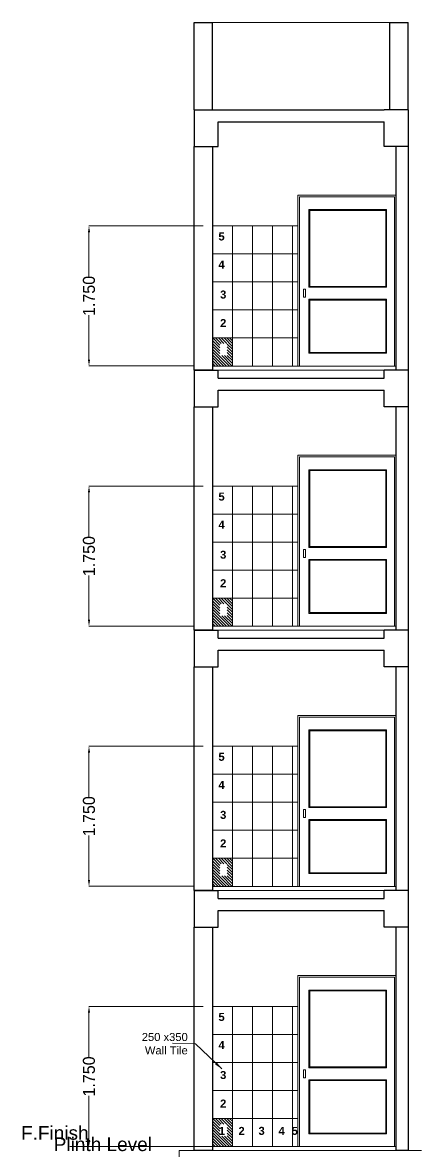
# Model space of a CAD drawing. Header units: millimetres. Extents: x 3614 to 12428, y -844 to 6844.
# Drawn here: x 5573.54 to 5578.52, y -797.02 to -782.92 of the extents above; entities that cross this region are included whole.
import ezdxf

# ---------------------------------------------------------------- set-up
doc = ezdxf.new("R2010")
doc.units = ezdxf.units.MM
doc.header["$LTSCALE"] = 40
doc.header["$MEASUREMENT"] = 0
doc.header["$PDMODE"] = 32
doc.header["$PDSIZE"] = 0.02
doc.layers.get('0').update_dxf_attribs({"linetype": 'CONTINUOUS', "lineweight": 20})
doc.layers.get('Defpoints').update_dxf_attribs({"linetype": 'CONTINUOUS', "lineweight": 20})
for name, color, linetype, lineweight in [('Dim', 220, 'CONTINUOUS', 15), ('Door', 54, 'CONTINUOUS', 18), ('E6', 254, 'CONTINUOUS', 15), ('Fixture', 44, 'CONTINUOUS', 15), ('FLOOR FINISH', 10, 'CONTINUOUS', 15), ('slab', 7, 'CONTINUOUS', 30), ('TEXT', 7, 'CONTINUOUS', 20), ('Wall', 7, 'CONTINUOUS', 30), ('WALL TILE', 40, 'CONTINUOUS', 13)]:
    doc.layers.add(name, color=color, linetype=linetype, lineweight=lineweight)
doc.styles.add('DIM', font='arial.ttf')
doc.styles.add('dim-stylus bt', font='arial.ttf')
doc.styles.add('Tabrej', font='GOTHIC.TTF')
doc.dimstyles.new('Copy of 1  100 SMALL', dxfattribs={"dimscale": 100, "dimtxt": 4.5, "dimasz": 3, "dimexe": 1.5, "dimexo": 0, "dimgap": 1, "dimtad": 1, "dimdec": 0, "dimzin": 0, "dimdsep": 46, "dimtxsty": 'dim-stylus bt', "dimblk": 'ARCHTICK', "dimcen": 0, "dimdle": 1.5, "dimclrd": 256, "dimclre": 256, "dimclrt": 7, "dimadec": 0, "dimazin": 0, "dimtfac": 0.7, "dimtdec": 0, "dimtofl": 0, "dimtmove": 2, "dimatfit": 3, "dimfxl": 0, "dimtolj": 1, "dimtzin": 0, "dimlwd": 15, "dimlwe": 15, "dimarcsym": 0})
doc.dimstyles.new('Tabrej', dxfattribs={"dimtxt": 0.5, "dimasz": 0.45, "dimexe": 0.18, "dimexo": 0.0625, "dimgap": 0.09, "dimtad": 0, "dimdec": 3, "dimzin": 0, "dimdsep": 46, "dimtxsty": 'Tabrej', "dimcen": 0, "dimclrd": 256, "dimclre": 256, "dimclrt": 7, "dimaunit": 1, "dimadec": 3, "dimazin": 0, "dimtfac": 1, "dimtdec": 3, "dimtofl": 0, "dimtmove": 0, "dimatfit": 3, "dimfxl": 0, "dimtolj": 1, "dimtzin": 0, "dimlwd": -1, "dimlwe": -1, "dimarcsym": 0})

# ---------------------------------------------------------------- blocks, each defined once
blk = doc.blocks.new('*D229')
at = {"layer": 'Defpoints', "color": 0, "ltscale": 0.05, "transparency": 16777216}
for p in [(5574.366, -795.208), (5575.794, -795.208), (5575.679, -796.958)]:
    blk.add_point(p, dxfattribs=at)
at = {"layer": 'Dim', "ltscale": 0.05, "transparency": 16777216}
for p, q in [((5575.794, -795.208), (5574.366, -795.208)), ((5574.366, -795.288), (5574.366, -795.841)), ((5574.366, -796.878), (5574.366, -796.325)), ((5575.679, -796.958), (5574.366, -796.958))]:
    blk.add_line(p, q, dxfattribs=at)
for points in [[(5574.353, -795.288), (5574.38, -795.288), (5574.366, -795.208)], [(5574.353, -796.878), (5574.38, -796.878), (5574.366, -796.958)]]:
    blk.add_solid(points, dxfattribs=at)
at = {"layer": 'Dim', "color": 7, "ltscale": 0.05, "transparency": 16777216, "insert": (5574.366, -796.083), "char_height": 0.15, "attachment_point": 5, "rotation": 90, "style": 'Tabrej'}
blk.add_mtext('\\A1;1.750', dxfattribs=at)
blk = doc.blocks.new('*D230')
at = {"layer": 'Defpoints', "color": 0, "ltscale": 0.05, "transparency": 16777216}
for p in [(5574.366, -791.958), (5575.794, -791.958), (5575.679, -793.708)]:
    blk.add_point(p, dxfattribs=at)
at = {"layer": 'Dim', "ltscale": 0.05, "transparency": 16777216}
for p, q in [((5575.794, -791.958), (5574.366, -791.958)), ((5574.366, -792.038), (5574.366, -792.591)), ((5574.366, -793.628), (5574.366, -793.075)), ((5575.679, -793.708), (5574.366, -793.708))]:
    blk.add_line(p, q, dxfattribs=at)
for points in [[(5574.353, -792.038), (5574.38, -792.038), (5574.366, -791.958)], [(5574.353, -793.628), (5574.38, -793.628), (5574.366, -793.708)]]:
    blk.add_solid(points, dxfattribs=at)
at = {"layer": 'Dim', "color": 7, "ltscale": 0.05, "transparency": 16777216, "insert": (5574.366, -792.833), "char_height": 0.15, "attachment_point": 5, "rotation": 90, "style": 'Tabrej'}
blk.add_mtext('\\A1;1.750', dxfattribs=at)
blk = doc.blocks.new('*D231')
at = {"layer": 'Defpoints', "color": 0, "ltscale": 0.05, "transparency": 16777216}
for p in [(5574.366, -788.708), (5575.794, -788.708), (5575.679, -790.458)]:
    blk.add_point(p, dxfattribs=at)
at = {"layer": 'Dim', "ltscale": 0.05, "transparency": 16777216}
for p, q in [((5575.794, -788.708), (5574.366, -788.708)), ((5574.366, -788.788), (5574.366, -789.341)), ((5574.366, -790.378), (5574.366, -789.825)), ((5575.679, -790.458), (5574.366, -790.458))]:
    blk.add_line(p, q, dxfattribs=at)
for points in [[(5574.353, -788.788), (5574.38, -788.788), (5574.366, -788.708)], [(5574.353, -790.378), (5574.38, -790.378), (5574.366, -790.458)]]:
    blk.add_solid(points, dxfattribs=at)
at = {"layer": 'Dim', "color": 7, "ltscale": 0.05, "transparency": 16777216, "insert": (5574.366, -789.583), "char_height": 0.15, "attachment_point": 5, "rotation": 90, "style": 'Tabrej'}
blk.add_mtext('\\A1;1.750', dxfattribs=at)
blk = doc.blocks.new('*D232')
at = {"layer": 'Defpoints', "color": 0, "ltscale": 0.05, "transparency": 16777216}
for p in [(5574.366, -785.458), (5575.794, -785.458), (5575.679, -787.208)]:
    blk.add_point(p, dxfattribs=at)
at = {"layer": 'Dim', "ltscale": 0.05, "transparency": 16777216}
for p, q in [((5575.794, -785.458), (5574.366, -785.458)), ((5574.366, -785.538), (5574.366, -786.091)), ((5574.366, -787.128), (5574.366, -786.575)), ((5575.679, -787.208), (5574.366, -787.208))]:
    blk.add_line(p, q, dxfattribs=at)
for points in [[(5574.353, -785.538), (5574.38, -785.538), (5574.366, -785.458)], [(5574.353, -787.128), (5574.38, -787.128), (5574.366, -787.208)]]:
    blk.add_solid(points, dxfattribs=at)
at = {"layer": 'Dim', "color": 7, "ltscale": 0.05, "transparency": 16777216, "insert": (5574.366, -786.333), "char_height": 0.15, "attachment_point": 5, "rotation": 90, "style": 'Tabrej'}
blk.add_mtext('\\A1;1.750', dxfattribs=at)
blk = doc.blocks.new('_ArchTick')
at = {"color": 0, "const_width": 0.15}
blk.add_lwpolyline([(-0.5, -0.5), (0.5, 0.5)], dxfattribs=at)

msp = doc.modelspace()

# ---------------------------------------------------------------- hatches: boundary and pattern name
at = {"layer": 'WALL TILE'}
h = msp.add_hatch(dxfattribs=at)
h.set_pattern_fill('ANSI31', color=256, scale=0.2, style=0)
h.set_pattern_definition([(135, (9382.434338, -288.161331), (0.01767766953, 0.01767766953), [])])
h.paths.add_polyline_path([(5575.9088, -786.8581), (5576.1588, -786.8581), (5576.1588, -787.2081), (5575.9088, -787.2081)])
h.paths.add_polyline_path([(5576.0942, -786.9278), (5576.0002, -786.9278), (5576.0002, -787.0782), (5576.0942, -787.0782)], flags=16)
h = msp.add_hatch(dxfattribs=at)
h.set_pattern_fill('ANSI31', color=256, scale=0.2, style=0)
h.set_pattern_definition([(135, (9382.434338, -291.411331), (0.01767766953, 0.01767766953), [])])
h.paths.add_polyline_path([(5575.9088, -790.1081), (5576.1588, -790.1081), (5576.1588, -790.4581), (5575.9088, -790.4581)])
h.paths.add_polyline_path([(5576.0942, -790.1778), (5576.0002, -790.1778), (5576.0002, -790.3282), (5576.0942, -790.3282)], flags=16)
h = msp.add_hatch(dxfattribs=at)
h.set_pattern_fill('ANSI31', color=256, scale=0.2, style=0)
h.set_pattern_definition([(135, (9382.434338, -294.661331), (0.01767766953, 0.01767766953), [])])
h.paths.add_polyline_path([(5575.9088, -793.3581), (5576.1588, -793.3581), (5576.1588, -793.7081), (5575.9088, -793.7081)])
h.paths.add_polyline_path([(5576.0942, -793.4278), (5576.0002, -793.4278), (5576.0002, -793.5782), (5576.0942, -793.5782)], flags=16)
h = msp.add_hatch(dxfattribs=at)
h.set_pattern_fill('ANSI31', color=256, scale=0.2, style=0)
h.set_pattern_definition([(135, (9382.434338, -297.911331), (0.01767766953, 0.01767766953), [])])
h.paths.add_polyline_path([(5575.9088, -796.6081), (5576.1588, -796.6081), (5576.1588, -796.9581), (5575.9088, -796.9581)])
h.paths.add_polyline_path([(5576.0942, -796.6778), (5576.0002, -796.6778), (5576.0002, -796.8282), (5576.0942, -796.8282)], flags=16)

# ---------------------------------------------------------------- linework, layer by layer
at = {"layer": 'Dim', "ltscale": 0.05}
for p, q in [((5575.9088, -796.9581), (5574.1285, -796.9581)), ((5575.9088, -797.0081), (5575.4939, -797.0081)), ((5575.4939, -797.1662), (5575.4939, -797.0081))]:
    msp.add_line(p, q, dxfattribs=at)
at = {"layer": 'Door'}
for p, q in [((5578.2036, -785.0731), (5576.9743, -785.0731)), ((5576.9743, -785.0731), (5576.9743, -787.2081)), ((5578.1836, -785.0931), (5576.9943, -785.0931)), ((5576.9943, -785.0931), (5576.9943, -787.2081)), ((5578.1836, -787.2081), (5578.1836, -785.0931)), ((5578.2036, -787.2081), (5578.2036, -785.0731)), ((5577.1143, -785.2544), (5577.1143, -786.2244)), ((5578.0836, -785.2544), (5577.1143, -785.2544)), ((5577.1243, -785.2644), (5577.1243, -786.2144)), ((5578.0736, -785.2644), (5577.1243, -785.2644)), ((5578.0736, -786.2144), (5578.0736, -785.2644)), ((5578.0836, -786.2244), (5578.0836, -785.2544)), ((5578.0836, -786.2244), (5577.1143, -786.2244)), ((5578.0736, -786.2144), (5577.1243, -786.2144)), ((5577.1143, -786.3744), (5577.1143, -787.0494)), ((5578.0836, -786.3744), (5577.1143, -786.3744)), ((5577.1243, -786.3844), (5577.1243, -787.0394)), ((5578.0736, -786.3844), (5577.1243, -786.3844)), ((5578.0736, -787.0394), (5578.0736, -786.3844)), ((5578.0836, -787.0494), (5578.0836, -786.3744)), ((5578.0836, -787.0494), (5577.1143, -787.0494)), ((5578.0736, -787.0394), (5577.1243, -787.0394)), ((5576.9743, -787.2081), (5578.1836, -787.2081)), ((5578.2036, -788.3231), (5576.9743, -788.3231)), ((5576.9743, -788.3231), (5576.9743, -790.4581)), ((5578.1836, -788.3431), (5576.9943, -788.3431)), ((5576.9943, -788.3431), (5576.9943, -790.4581)), ((5578.1836, -790.4581), (5578.1836, -788.3431)), ((5578.2036, -790.4581), (5578.2036, -788.3231)), ((5577.1143, -788.5044), (5577.1143, -789.4744)), ((5578.0836, -788.5044), (5577.1143, -788.5044)), ((5577.1243, -788.5144), (5577.1243, -789.4644)), ((5578.0736, -788.5144), (5577.1243, -788.5144)), ((5578.0736, -789.4644), (5578.0736, -788.5144)), ((5578.0836, -789.4744), (5578.0836, -788.5044)), ((5578.0836, -789.4744), (5577.1143, -789.4744)), ((5578.0736, -789.4644), (5577.1243, -789.4644)), ((5577.1143, -789.6244), (5577.1143, -790.2994)), ((5578.0836, -789.6244), (5577.1143, -789.6244)), ((5577.1243, -789.6344), (5577.1243, -790.2894)), ((5578.0736, -789.6344), (5577.1243, -789.6344)), ((5578.0736, -790.2894), (5578.0736, -789.6344)), ((5578.0836, -790.2994), (5578.0836, -789.6244)), ((5578.0836, -790.2994), (5577.1143, -790.2994)), ((5578.0736, -790.2894), (5577.1243, -790.2894)), ((5576.9743, -790.4581), (5578.1836, -790.4581)), ((5578.2036, -791.5731), (5576.9743, -791.5731)), ((5576.9743, -791.5731), (5576.9743, -793.7081)), ((5578.1836, -791.5931), (5576.9943, -791.5931)), ((5576.9943, -791.5931), (5576.9943, -793.7081)), ((5578.1836, -793.7081), (5578.1836, -791.5931)), ((5578.2036, -793.7081), (5578.2036, -791.5731)), ((5577.1143, -791.7544), (5577.1143, -792.7244)), ((5578.0836, -791.7544), (5577.1143, -791.7544)), ((5577.1243, -791.7644), (5577.1243, -792.7144)), ((5578.0736, -791.7644), (5577.1243, -791.7644)), ((5578.0736, -792.7144), (5578.0736, -791.7644)), ((5578.0836, -792.7244), (5578.0836, -791.7544)), ((5578.0836, -792.7244), (5577.1143, -792.7244)), ((5578.0736, -792.7144), (5577.1243, -792.7144)), ((5577.1143, -792.8744), (5577.1143, -793.5494)), ((5578.0836, -792.8744), (5577.1143, -792.8744)), ((5577.1243, -792.8844), (5577.1243, -793.5394)), ((5578.0736, -792.8844), (5577.1243, -792.8844)), ((5578.0736, -793.5394), (5578.0736, -792.8844)), ((5578.0836, -793.5494), (5578.0836, -792.8744)), ((5578.0836, -793.5494), (5577.1143, -793.5494)), ((5578.0736, -793.5394), (5577.1243, -793.5394)), ((5576.9743, -793.7081), (5578.1836, -793.7081)), ((5578.2036, -794.8231), (5576.9743, -794.8231)), ((5576.9743, -794.8231), (5576.9743, -796.9581)), ((5578.1836, -794.8431), (5576.9943, -794.8431)), ((5576.9943, -794.8431), (5576.9943, -796.9581)), ((5578.1836, -796.9581), (5578.1836, -794.8431)), ((5578.2036, -796.9581), (5578.2036, -794.8231)), ((5577.1143, -795.0044), (5577.1143, -795.9744)), ((5578.0836, -795.0044), (5577.1143, -795.0044)), ((5577.1243, -795.0144), (5577.1243, -795.9644)), ((5578.0736, -795.0144), (5577.1243, -795.0144)), ((5578.0736, -795.9644), (5578.0736, -795.0144)), ((5578.0836, -795.9744), (5578.0836, -795.0044)), ((5578.0836, -795.9744), (5577.1143, -795.9744)), ((5578.0736, -795.9644), (5577.1243, -795.9644)), ((5577.1143, -796.1244), (5577.1143, -796.7994)), ((5578.0836, -796.1244), (5577.1143, -796.1244)), ((5577.1243, -796.1344), (5577.1243, -796.7894)), ((5578.0736, -796.1344), (5577.1243, -796.1344)), ((5578.0736, -796.7894), (5578.0736, -796.1344)), ((5578.0836, -796.7994), (5578.0836, -796.1244)), ((5578.0836, -796.7994), (5577.1143, -796.7994)), ((5578.0736, -796.7894), (5577.1243, -796.7894)), ((5576.9743, -796.9581), (5578.1836, -796.9581))]:
    msp.add_line(p, q, dxfattribs=at)
at = {"layer": 'Door', "ltscale": 0.05}
for p, q in [((5577.1243, -785.2644), (5577.1143, -785.2544)), ((5578.0836, -785.2544), (5578.0736, -785.2644)), ((5577.1243, -786.2144), (5577.1143, -786.2244)), ((5578.0736, -786.2144), (5578.0836, -786.2244)), ((5577.1243, -786.3844), (5577.1143, -786.3744)), ((5578.0836, -786.3744), (5578.0736, -786.3844)), ((5577.1243, -788.5144), (5577.1143, -788.5044)), ((5578.0836, -788.5044), (5578.0736, -788.5144)), ((5577.1243, -789.4644), (5577.1143, -789.4744)), ((5578.0736, -789.4644), (5578.0836, -789.4744)), ((5577.1243, -789.6344), (5577.1143, -789.6244)), ((5578.0836, -789.6244), (5578.0736, -789.6344)), ((5577.1243, -791.7644), (5577.1143, -791.7544)), ((5578.0836, -791.7544), (5578.0736, -791.7644)), ((5577.1243, -792.7144), (5577.1143, -792.7244)), ((5578.0736, -792.7144), (5578.0836, -792.7244)), ((5577.1243, -792.8844), (5577.1143, -792.8744)), ((5578.0836, -792.8744), (5578.0736, -792.8844)), ((5577.1243, -795.0144), (5577.1143, -795.0044)), ((5578.0836, -795.0044), (5578.0736, -795.0144)), ((5577.1243, -795.9644), (5577.1143, -795.9744)), ((5578.0736, -795.9644), (5578.0836, -795.9744)), ((5577.1243, -796.1344), (5577.1143, -796.1244)), ((5578.0836, -796.1244), (5578.0736, -796.1344)), ((5577.1243, -796.7894), (5577.1143, -796.7994)), ((5578.0736, -796.7894), (5578.0836, -796.7994))]:
    msp.add_line(p, q, dxfattribs=at)
for points in [[(5577.0443, -786.2494), (5577.0693, -786.2494), (5577.0693, -786.3494), (5577.0443, -786.3494)], [(5577.0443, -789.4994), (5577.0693, -789.4994), (5577.0693, -789.5994), (5577.0443, -789.5994)], [(5577.0443, -792.7494), (5577.0693, -792.7494), (5577.0693, -792.8494), (5577.0443, -792.8494)], [(5577.0443, -795.9994), (5577.0693, -795.9994), (5577.0693, -796.0994), (5577.0443, -796.0994)]]:
    msp.add_lwpolyline(points, close=True, dxfattribs=at)
at = {"layer": 'E6', "ltscale": 0.05}
msp.add_line((5575.9088, -797.0081), (5578.5195, -797.0081), dxfattribs=at)
at = {"layer": 'Fixture', "ltscale": 0.05}
msp.add_line((5578.1237, -782.9181), (5575.9088, -782.9181), dxfattribs=at)
at = {"layer": 'FLOOR FINISH', "ltscale": 0.05}
for p, q in [((5575.9088, -787.2081), (5578.2037, -787.2081)), ((5575.9788, -787.2081), (5578.0537, -787.2081)), ((5575.9788, -787.2581), (5578.0537, -787.2581)), ((5575.9088, -790.4581), (5578.2037, -790.4581)), ((5575.9788, -790.4581), (5578.0537, -790.4581)), ((5575.9788, -790.5081), (5578.0537, -790.5081)), ((5575.9088, -793.7081), (5578.2037, -793.7081)), ((5575.9788, -793.7081), (5578.0537, -793.7081)), ((5575.9788, -793.7581), (5578.0537, -793.7581)), ((5575.9088, -796.9581), (5578.2037, -796.9581))]:
    msp.add_line(p, q, dxfattribs=at)
at = {"layer": 'slab', "color": 5, "ltscale": 0.05}
for p, q in [((5575.6788, -784.0081), (5575.9788, -784.0081)), ((5575.6788, -784.0081), (5575.6788, -784.4681)), ((5575.9788, -784.0081), (5578.0537, -784.0081)), ((5578.3537, -784.0081), (5578.0537, -784.0081)), ((5578.3537, -784.0081), (5578.3537, -784.4681)), ((5575.9788, -784.4681), (5575.9788, -784.1581)), ((5575.9788, -784.1581), (5578.0537, -784.1581)), ((5578.0537, -784.4681), (5578.0537, -784.1581)), ((5575.6788, -784.4681), (5575.9788, -784.4681)), ((5578.3537, -784.4681), (5578.0537, -784.4681)), ((5575.6788, -787.2581), (5575.9788, -787.2581)), ((5575.6788, -787.2581), (5575.6788, -787.7181)), ((5575.9788, -787.3581), (5575.9788, -787.2581)), ((5578.3537, -787.2581), (5578.0537, -787.2581)), ((5578.0537, -787.3581), (5578.0537, -787.2581)), ((5578.3537, -787.2581), (5578.3537, -787.7181)), ((5575.9788, -787.3581), (5578.0537, -787.3581)), ((5575.9788, -787.7181), (5575.9788, -787.5081)), ((5575.9788, -787.5081), (5578.0537, -787.5081)), ((5578.0537, -787.7181), (5578.0537, -787.5081)), ((5575.6788, -787.7181), (5575.9788, -787.7181)), ((5578.3537, -787.7181), (5578.0537, -787.7181)), ((5575.6788, -790.5081), (5575.9788, -790.5081)), ((5575.6788, -790.5081), (5575.6788, -790.9681)), ((5575.9788, -790.6081), (5575.9788, -790.5081)), ((5578.3537, -790.5081), (5578.0537, -790.5081)), ((5578.0537, -790.6081), (5578.0537, -790.5081)), ((5578.3537, -790.5081), (5578.3537, -790.9681)), ((5575.9788, -790.6081), (5578.0537, -790.6081)), ((5575.9788, -790.9681), (5575.9788, -790.7581)), ((5575.9788, -790.7581), (5578.0537, -790.7581)), ((5578.0537, -790.9681), (5578.0537, -790.7581)), ((5575.6788, -790.9681), (5575.9788, -790.9681)), ((5575.6788, -793.7581), (5575.9788, -793.7581)), ((5575.6788, -793.7581), (5575.6788, -794.2181)), ((5575.9788, -793.8581), (5575.9788, -793.7581)), ((5578.3537, -793.7581), (5578.0537, -793.7581)), ((5578.0537, -793.8581), (5578.0537, -793.7581)), ((5578.3537, -793.7581), (5578.3537, -794.2181)), ((5575.9788, -793.8581), (5578.0537, -793.8581)), ((5575.9788, -794.2181), (5575.9788, -794.0081)), ((5575.9788, -794.0081), (5578.0537, -794.0081)), ((5578.0537, -794.2181), (5578.0537, -794.0081)), ((5575.6788, -794.2181), (5575.9788, -794.2181)), ((5578.3537, -794.2181), (5578.0537, -794.2181))]:
    msp.add_line(p, q, dxfattribs=at)
msp.add_lwpolyline([(5575.9088, -793.7581), (5575.6788, -793.7581), (5575.6788, -790.9681), (5575.9088, -790.9681)], close=True, dxfattribs=at)
msp.add_lwpolyline([(5575.9088, -793.7581), (5575.6788, -793.7581), (5575.6788, -790.9681), (5575.9088, -790.9681)], close=True, dxfattribs=at)
at = {"layer": 'Wall', "ltscale": 0.05}
for p, q in [((5575.6788, -784.0081), (5575.6788, -782.9181)), ((5575.6788, -782.9181), (5575.9088, -782.9181)), ((5575.9088, -784.0081), (5575.9088, -782.9181)), ((5578.1237, -784.0081), (5578.1237, -782.9181)), ((5578.1237, -782.9181), (5578.3537, -782.9181)), ((5578.3537, -784.0081), (5578.3537, -782.9181))]:
    msp.add_line(p, q, dxfattribs=at)
at = {"layer": 'Wall', "color": 5, "ltscale": 0.05}
msp.add_line((5578.3537, -790.9681), (5578.0537, -790.9681), dxfattribs=at)
at = {"layer": 'Wall', "ltscale": 0.05}
for points in [[(5575.9088, -787.2581), (5575.6788, -787.2581), (5575.6788, -784.4681), (5575.9088, -784.4681)], [(5575.9088, -790.5081), (5575.6788, -790.5081), (5575.6788, -787.7181), (5575.9088, -787.7181)], [(5575.9088, -790.5081), (5575.6788, -790.5081), (5575.6788, -787.7181), (5575.9088, -787.7181)], [(5575.9088, -797.0081), (5575.6788, -797.0081), (5575.6788, -794.2181), (5575.9088, -794.2181)]]:
    msp.add_lwpolyline(points, close=True, dxfattribs=at)
for points in [[(5578.3537, -784.4681), (5578.3545, -787.2581), (5578.2037, -787.2581), (5578.2037, -784.4681)], [(5578.3537, -787.7181), (5578.3545, -790.5081), (5578.2037, -790.5081), (5578.2037, -787.7181)], [(5578.3537, -790.9681), (5578.3545, -793.7581), (5578.2037, -793.7581), (5578.2037, -790.9681)], [(5578.3537, -794.2181), (5578.3545, -797.0081), (5578.2037, -797.0081), (5578.2037, -794.2181)]]:
    msp.add_lwpolyline(points, dxfattribs=at)
at = {"layer": 'WALL TILE', "ltscale": 0.05}
for p, q in [((5575.9088, -785.4581), (5576.9743, -785.4581)), ((5575.9088, -787.2081), (5575.9088, -785.4581)), ((5576.1588, -787.2081), (5576.1588, -785.4581)), ((5576.4088, -787.2081), (5576.4088, -785.4581)), ((5576.6588, -787.2081), (5576.6588, -785.4581)), ((5576.9088, -787.2081), (5576.9088, -785.4581)), ((5575.9088, -785.8081), (5576.9743, -785.8081)), ((5575.9088, -786.1581), (5576.9743, -786.1581)), ((5575.9088, -786.5081), (5576.9743, -786.5081)), ((5575.9088, -786.8581), (5576.9743, -786.8581)), ((5575.9088, -787.2081), (5576.9743, -787.2081)), ((5575.9088, -788.7081), (5576.9743, -788.7081)), ((5575.9088, -790.4581), (5575.9088, -788.7081)), ((5576.1588, -790.4581), (5576.1588, -788.7081)), ((5576.4088, -790.4581), (5576.4088, -788.7081)), ((5576.6588, -790.4581), (5576.6588, -788.7081)), ((5576.9088, -790.4581), (5576.9088, -788.7081)), ((5575.9088, -789.0581), (5576.9743, -789.0581)), ((5575.9088, -789.4081), (5576.9743, -789.4081)), ((5575.9088, -789.7581), (5576.9743, -789.7581)), ((5575.9088, -790.1081), (5576.9743, -790.1081)), ((5575.9088, -790.4581), (5576.9743, -790.4581)), ((5575.9088, -791.9581), (5576.9743, -791.9581)), ((5575.9088, -793.7081), (5575.9088, -791.9581)), ((5576.1588, -793.7081), (5576.1588, -791.9581)), ((5576.4088, -793.7081), (5576.4088, -791.9581)), ((5576.6588, -793.7081), (5576.6588, -791.9581)), ((5576.9088, -793.7081), (5576.9088, -791.9581)), ((5575.9088, -792.3081), (5576.9743, -792.3081)), ((5575.9088, -792.6581), (5576.9743, -792.6581)), ((5575.9088, -793.0081), (5576.9743, -793.0081)), ((5575.9088, -793.3581), (5576.9743, -793.3581)), ((5575.9088, -793.7081), (5576.9743, -793.7081)), ((5575.9088, -795.2081), (5576.9743, -795.2081)), ((5575.9088, -796.9581), (5575.9088, -795.2081)), ((5576.1588, -796.9581), (5576.1588, -795.2081)), ((5576.4088, -796.9581), (5576.4088, -795.2081)), ((5576.6588, -796.9581), (5576.6588, -795.2081)), ((5576.9088, -796.9581), (5576.9088, -795.2081)), ((5575.9088, -795.5581), (5576.9743, -795.5581)), ((5575.9088, -795.9081), (5576.9743, -795.9081)), ((5575.9088, -796.2581), (5576.9743, -796.2581)), ((5575.9088, -796.6081), (5576.9743, -796.6081)), ((5575.9088, -796.9581), (5576.9743, -796.9581))]:
    msp.add_line(p, q, dxfattribs=at)

# ---------------------------------------------------------------- texts
at = {"layer": 'TEXT'}
for s, insert, char_height, width, attachment_point, style in [('{\\fArial|b1|i0|c0|p34;5}', (5576.0221, -785.5907), 0.1, 0.096954, 5, 'dim-stylus bt'), ('{\\fArial|b1|i0|c0|p34;4}', (5576.0221, -785.9407), 0.1, 0.096954, 5, 'dim-stylus bt'), ('{\\fArial|b1|i0|c0|p34;3}', (5576.0431, -786.3159), 0.1, 0.096954, 5, 'dim-stylus bt'), ('{\\fArial|b1|i0|c0|p34;2}', (5576.0431, -786.6714), 0.1, 0.096954, 5, 'dim-stylus bt'), ('{\\fArial|b1|i0|c0|p34;5}', (5576.0221, -788.8407), 0.1, 0.096954, 5, 'dim-stylus bt'), ('{\\fArial|b1|i0|c0|p34;4}', (5576.0221, -789.1907), 0.1, 0.096954, 5, 'dim-stylus bt'), ('{\\fArial|b1|i0|c0|p34;3}', (5576.0431, -789.5659), 0.1, 0.096954, 5, 'dim-stylus bt'), ('{\\fArial|b1|i0|c0|p34;2}', (5576.0431, -789.9214), 0.1, 0.096954, 5, 'dim-stylus bt'), ('{\\fArial|b1|i0|c0|p34;5}', (5576.0221, -792.0907), 0.1, 0.096954, 5, 'dim-stylus bt'), ('{\\fArial|b1|i0|c0|p34;4}', (5576.0221, -792.4407), 0.1, 0.096954, 5, 'dim-stylus bt'), ('{\\fArial|b1|i0|c0|p34;3}', (5576.0431, -792.8159), 0.1, 0.096954, 5, 'dim-stylus bt'), ('{\\fArial|b1|i0|c0|p34;2}', (5576.0431, -793.1714), 0.1, 0.096954, 5, 'dim-stylus bt'), ('{\\fArial|b1|i0|c0|p34;5}', (5576.0221, -795.3407), 0.1, 0.096954, 5, 'dim-stylus bt'), ('250 x350\\P Wall Tile', (5575.3128, -795.6741), 0.1, 1.488739, 5, 'DIM'), ('{\\fArial|b1|i0|c0|p34;4}', (5576.0221, -795.6907), 0.1, 0.096954, 5, 'dim-stylus bt'), ('{\\fArial|b1|i0|c0|p34;3}', (5576.0431, -796.0659), 0.1, 0.096954, 5, 'dim-stylus bt'), ('{\\fArial|b1|i0|c0|p34;2}', (5576.0431, -796.4214), 0.1, 0.096954, 5, 'dim-stylus bt'), ('{\\fArial|b1|i0|c0|p34;1}', (5576.0263, -796.7633), 0.1, 0.096954, 5, 'dim-stylus bt'), ('{\\fArial|b1|i0|c0|p34;2}', (5576.2727, -796.7633), 0.1, 0.096954, 5, 'dim-stylus bt'), ('{\\fArial|b1|i0|c0|p34;3}', (5576.5227, -796.7633), 0.1, 0.096954, 5, 'dim-stylus bt'), ('{\\fArial|b1|i0|c0|p34;4}', (5576.7727, -796.7633), 0.1, 0.096954, 5, 'dim-stylus bt'), ('{\\fArial|b1|i0|c0|p34;5}', (5576.9366, -796.7633), 0.1, 0.096954, 5, 'dim-stylus bt'), ('{\\fArial|b0|i0|c0|p34;\\H0.48571x;Plinth Level \\H2.0588x; }', (5573.9255, -796.845), 0.35, 26.669839, 1, 'DIM')]:
    msp.add_mtext(s, dxfattribs=dict(at, insert=insert, char_height=char_height, width=width, attachment_point=attachment_point, style=style))
at = {"layer": 'TEXT', "insert": (5571.8428, -796.7033), "char_height": 0.17, "width": 4.157064, "attachment_point": 1, "rotation": 0, "style": 'DIM'}
msp.add_mtext('\\pi1.6741;F.Finish', dxfattribs=at)

# ---------------------------------------------------------------- dimensions: what is measured, and where the dimension line sits
at = {"layer": 'Dim', "ltscale": 0.05}
for base, p1, p2, picture, middle in [((5574.3663, -785.4581), (5575.6788, -787.2081), (5575.7938, -785.4581), '*D232', (5574.3663, -786.3331)), ((5574.3663, -788.7081), (5575.6788, -790.4581), (5575.7938, -788.7081), '*D231', (5574.3663, -789.5831)), ((5574.3663, -791.9581), (5575.6788, -793.7081), (5575.7938, -791.9581), '*D230', (5574.3663, -792.8331)), ((5574.3663, -795.2081), (5575.6788, -796.9581), (5575.7938, -795.2081), '*D229', (5574.3663, -796.0831))]:
    dim = msp.add_linear_dim(base=base, p1=p1, p2=p2, angle=90, dimstyle='Tabrej', override={"dimtxt": 0.15, "dimasz": 0.08, "dimexe": 0, "dimexo": 0, "dimgap": 0, "dimpost": '\\X', "dimsah": 1, "dimdle": 0.2, "dimtmove": 2}, dxfattribs=at)
    dim.commit()
    dim.dimension.update_dxf_attribs({"geometry": picture, "text_midpoint": middle})

# ---------------------------------------------------------------- leaders
at = {"layer": 'Dim'}
msp.add_leader([(5576.0257, -795.9892), (5575.6972, -795.6752), (5575.4103, -795.6658)], dimstyle='Copy of 1  100 SMALL', override={"dimtxt": 4, "dimasz": 0.001, "dimtad": 0, "dimfxl": 6, "dimarcsym": 2}, dxfattribs=at)

doc.saveas('drawing.dxf')
